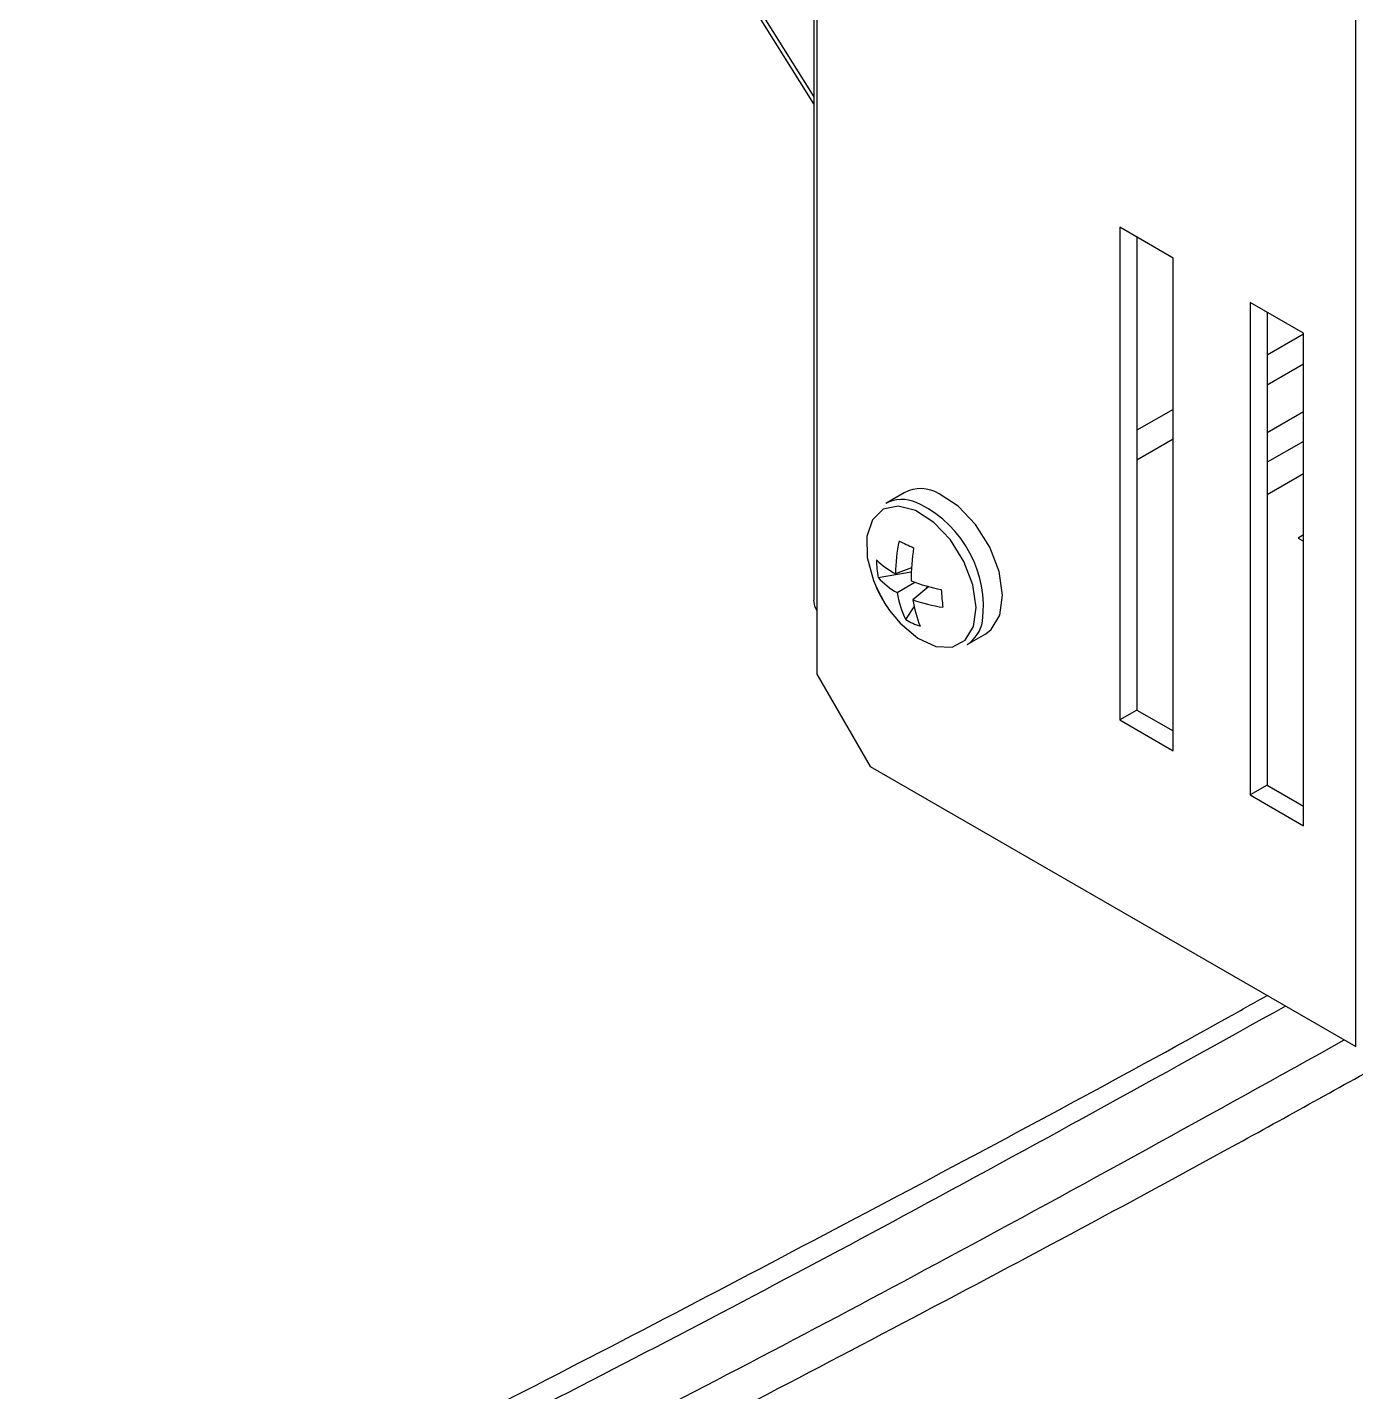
# Model space of a CAD drawing. Extents: x 11 to 120, y 2 to 94.
# Drawn here: x 20.805 to 23.006, y 13.748 to 16.01 of the extents above; entities that cross this region are included whole.
import ezdxf

# ---------------------------------------------------------------- set-up
doc = ezdxf.new("R2010")
doc.units = 0
doc.header["$MEASUREMENT"] = 0
doc.layers.add('OBJECT', color=7, linetype='CONTINUOUS')

msp = doc.modelspace()

# ---------------------------------------------------------------- linework, layer by layer
at = {"layer": 'OBJECT'}
for p, q in [((22.1136, 20.2655), (22.1136, 14.9376)), ((22.1084, 20.241), (22.1084, 15.06)), ((23.0063, 14.3201), (23.0063, 19.8522)), ((22.1084, 15.8829), (21.9956, 16.0631)), ((22.0009, 16.0662), (22.1084, 15.8947)), ((22.6156, 15.6782), (22.6156, 14.8617)), ((22.704, 15.6272), (22.6156, 15.6782)), ((22.6439, 15.6619), (22.6439, 14.878)), ((22.704, 14.8106), (22.704, 15.6272)), ((22.8313, 15.5537), (22.8313, 14.7372)), ((22.9197, 15.5027), (22.8313, 15.5537)), ((22.8596, 15.5374), (22.8596, 14.7535)), ((22.9197, 15.5009), (22.8596, 15.4662)), ((22.9197, 14.6861), (22.9197, 15.5027)), ((22.8596, 15.4172), (22.9197, 15.4519)), ((22.704, 15.3764), (22.6439, 15.3417)), ((22.9197, 15.3723), (22.8596, 15.3376)), ((22.6439, 15.2927), (22.704, 15.3274)), ((22.9197, 15.3233), (22.8596, 15.2886)), ((22.8596, 15.2355), (22.9197, 15.2702)), ((22.2582, 15.2382), (22.2275, 15.2205)), ((22.2852, 15.2189), (22.2779, 15.2219)), ((22.9197, 15.1682), (22.9108, 15.1631)), ((22.9108, 15.1631), (22.9197, 15.158)), ((22.2701, 15.1138), (22.244, 15.1039)), ((22.2148, 15.0975), (22.2699, 15.1072)), ((22.2466, 15.0726), (22.2756, 15.0899)), ((22.2989, 15.0826), (22.2724, 15.0607)), ((22.2947, 15.0791), (22.2973, 15.083)), ((22.2607, 15.0279), (22.2746, 15.0489)), ((22.3625, 14.9867), (22.3932, 15.0044)), ((22.1136, 14.9376), (22.202, 14.7845)), ((22.6439, 14.878), (22.6156, 14.8617)), ((22.6156, 14.8617), (22.704, 14.8106)), ((22.6439, 14.878), (22.704, 14.8433)), ((22.202, 14.7845), (23.0063, 14.3201)), ((22.8596, 14.7535), (22.8313, 14.7372)), ((22.8596, 14.7535), (22.9197, 14.7188)), ((22.8313, 14.7372), (22.9197, 14.6861))]:
    msp.add_line(p, q, dxfattribs=at)
at = {"layer": 'OBJECT', "flags": 128}
for points in [[(22.3932, 15.0044), (22.4022, 15.0112), (22.4166, 15.0351), (22.4211, 15.0684), (22.4154, 15.1074), (22.3998, 15.1479), (22.3763, 15.1855), (22.3473, 15.2162), (22.3159, 15.2366)], [(22.2771, 15.2086), (22.2482, 15.2161), (22.2234, 15.2109), (22.2055, 15.1935), (22.1963, 15.1658), (22.1969, 15.1309), (22.2072, 15.0925), (22.212, 15.0811)], [(22.234, 15.0429), (22.2515, 15.0217), (22.2807, 14.997), (22.3105, 14.9833), (22.3377, 14.9821), (22.3593, 14.9936), (22.3731, 15.0164), (22.3774, 15.0482), (22.3719, 15.0854), (22.3571, 15.124), (22.3347, 15.1599), (22.307, 15.1891), (22.2771, 15.2086), (22.2771, 15.2086)], [(22.212, 15.0811), (22.2261, 15.0547), (22.234, 15.0429)], [(22.1136, 15.0427), (22.1101, 15.0499), (22.1084, 15.06)]]:
    msp.add_lwpolyline(points, dxfattribs=at)
at = {"layer": 'OBJECT'}
for centre, radius, start, end in [((22.2541, 15.1705), 0.0566, 65.2024, 118.0264), ((22.2856, 15.186), 0.059, 59.0778, 117.7077), ((22.1983, 15.0486), 0.1911, 352.9458, 62.9613), ((22.4941, 15.1051), 0.2502, 167.7424, 180.2677), ((23.5174, 17.892), 3.0135, 245.1213, 245.6251), ((22.5783, 15.0975), 0.3085, 170.7438, 181.011), ((22.3075, 15.2252), 0.137, 225.9773, 242.3493), ((22.366, 15.1251), 0.1537, 179.3668, 190.3264), ((22.3056, 15.1805), 0.123, 222.4418, 241.3482), ((22.3845, 15.3934), 0.3224, 249.151, 258.3889), ((22.4132, 15.1718), 0.2208, 204.276, 215.7186), ((22.403, 15.0974), 0.1583, 189.0105, 206.0147), ((23.3788, 15.1526), 1.0619, 184.0547, 185.6385), ((22.4444, 15.0855), 0.1737, 188.2006, 203.2735), ((22.3574, 15.295), 0.2492, 250.0762, 261.869), ((22.3252, 15.1369), 0.1267, 239.3692, 251.3771), ((22.3309, 15.0353), 0.058, 302.9932, 349.8882)]:
    msp.add_arc(centre, radius, start, end, dxfattribs=at)
for points, knots in [([(18.0291, 15.6103), (18.3747, 15.8534), (19.066, 16.3397), (20.1076, 17.0253), (21.1219, 17.6633), (21.7894, 18.0534), (22.1084, 18.2398)], [0, 0, 0, 0, 0.255394, 0.510845, 0.766264, 1, 1, 1, 1]), ([(22.1084, 18.217), (21.9403, 18.1194), (21.5726, 17.9061), (21.0073, 17.5637), (20.4072, 17.1896), (19.8029, 16.8005), (19.2003, 16.4002), (18.6122, 15.9984), (18.2285, 15.7268), (18.0402, 15.5935)], [0, 0, 0, 0, 0.123528, 0.270146, 0.415672, 0.565188, 0.715491, 0.860428, 1, 1, 1, 1]), ([(19.8997, 12.9019), (20.0921, 12.9926), (20.484, 13.1771), (21.0725, 13.466), (21.6581, 13.7622), (22.2343, 14.0646), (22.6318, 14.2773), (22.8384, 14.3928), (22.8597, 14.4047)], [0, 0, 0, 0, 0.1891529, 0.3851663, 0.5880463, 0.7814733, 0.977427, 1, 1, 1, 1]), ([(22.8902, 14.3871), (22.6801, 14.2706), (22.0974, 13.9474), (21.1082, 13.4405), (20.3138, 13.0622), (19.917, 12.8732)], [0, 0, 0, 0, 0.2201851, 0.6104297, 1, 1, 1, 1]), ([(19.9394, 12.7808), (20.3449, 12.9735), (21.1563, 13.3592), (22.1704, 13.8781), (22.7691, 14.2099), (22.9875, 14.331)], [0, 0, 0, 0, 0.388118, 0.776745, 1, 1, 1, 1]), ([(19.9701, 12.7287), (20.159, 12.8173), (20.5432, 12.9975), (21.1201, 13.2792), (21.694, 13.568), (22.2596, 13.8624), (22.719, 14.1076), (22.9903, 14.2585), (23.0798, 14.3083)], [0, 0, 0, 0, 0.176451, 0.3589388, 0.5474679, 0.7276616, 0.9101702, 1, 1, 1, 1])]:
    msp.add_open_spline(points, degree=3, knots=knots, dxfattribs=at)

doc.saveas('drawing.dxf')
